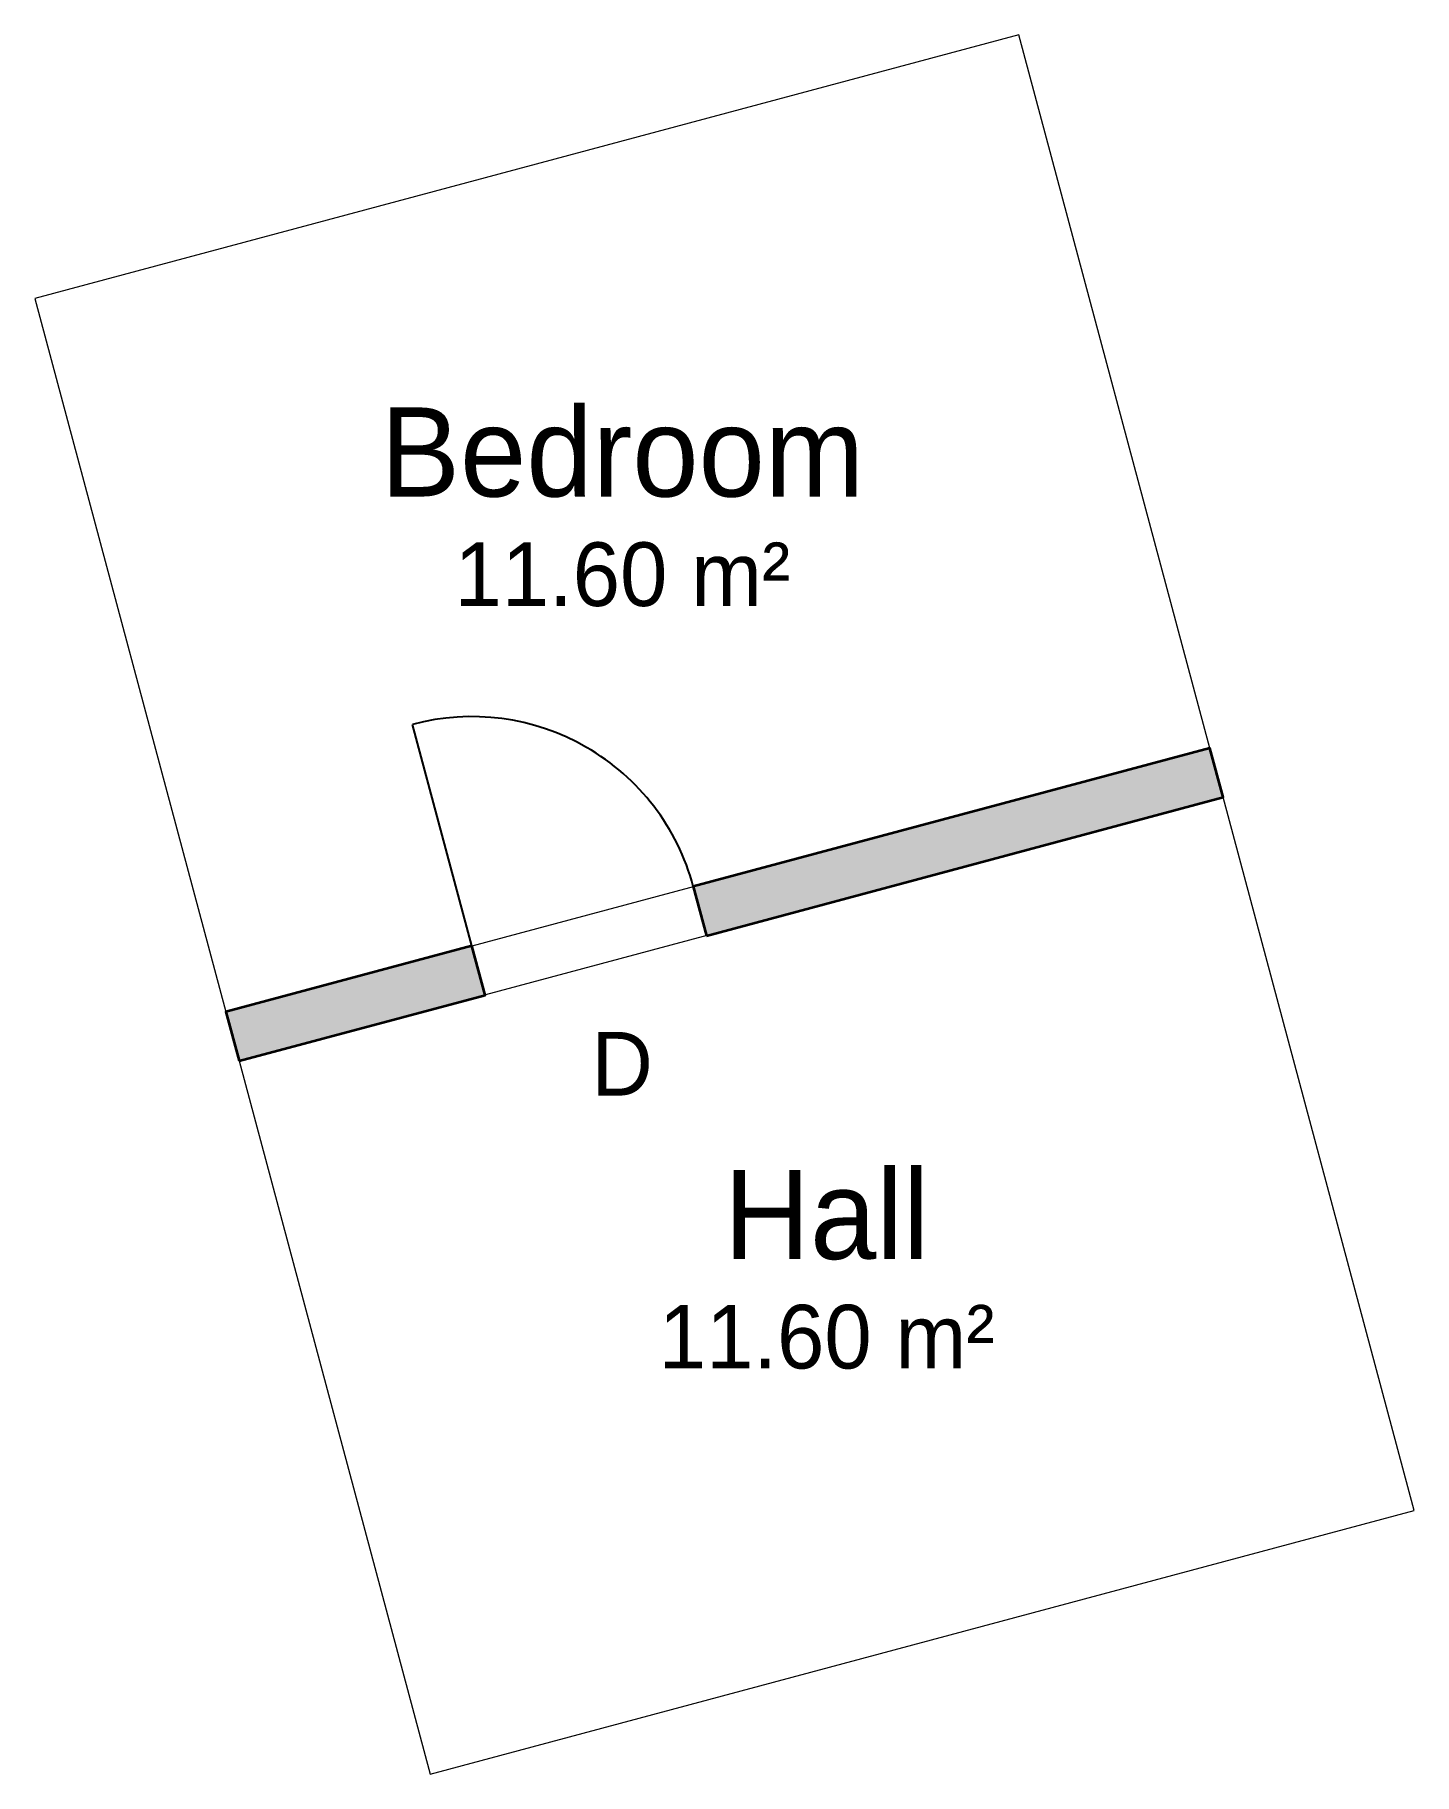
# Model space of a CAD drawing. Header units: millimetres. Extents: x -776 to 4640, y -2898 to 3933.
import ezdxf
from ezdxf.enums import TextEntityAlignment as Align

# ---------------------------------------------------------------- set-up
doc = ezdxf.new("R2010")
doc.units = ezdxf.units.MM
doc.layers.add('A-------E-----------ROOM', color=4, linetype='CONTINUOUS', lineweight=13, plot=False)
for name, color, linetype, lineweight in [('A-------T-----------ROOM', 7, 'CONTINUOUS', 25), ('A-2-----H-', 7, 'CONTINUOUS', 13), ('A-22----E-', 7, 'CONTINUOUS', 35), ('A-3-----E-', 7, 'CONTINUOUS', 25), ('A-3-----T-', 7, 'CONTINUOUS', 25)]:
    doc.layers.add(name, color=color, linetype=linetype, lineweight=lineweight)

msp = doc.modelspace()

# ---------------------------------------------------------------- hatches: boundary and pattern name
at = {"layer": 'A-2-----H-'}
h = msp.add_hatch(color=256, dxfattribs=at)
h.dxf.hatch_style = 1
h.paths.add_polyline_path([(1861.1, 395.2), (3889.6, 938.7), (3837.8, 1131.9), (1809.4, 588.3)])
h = msp.add_hatch(color=256, dxfattribs=at)
h.dxf.hatch_style = 1
h.paths.add_polyline_path([(25.9, -96.6), (991.8, 162.2), (940, 355.4), (-25.9, 96.6)])

# ---------------------------------------------------------------- linework, layer by layer
at = {"layer": 'A-------E-----------ROOM'}
for points in [[(-25.9, 96.6), (3837.8, 1131.9), (3087.2, 3933.1), (-776.5, 2897.8)], [(25.9, -96.6), (776.5, -2897.8), (4640.2, -1862.5), (3889.6, 938.7)]]:
    msp.add_lwpolyline(points, close=True, dxfattribs=at)
at = {"layer": 'A-22----E-'}
for points in [[(1861.1, 395.2), (3889.6, 938.7), (3837.8, 1131.9), (1809.4, 588.3)], [(25.9, -96.6), (991.8, 162.2), (940, 355.4), (-25.9, 96.6)]]:
    msp.add_lwpolyline(points, close=True, dxfattribs=at)
at = {"layer": 'A-3-----E-'}
for p, q in [((940, 355.4), (707.1, 1224.7)), ((1861.1, 395.2), (1809.4, 588.3)), ((991.8, 162.2), (940, 355.4))]:
    msp.add_line(p, q, dxfattribs=at)
msp.add_arc((940, 355.4), 900, 15, 105, dxfattribs=at)

# ---------------------------------------------------------------- texts
at = {"layer": 'A-------T-----------ROOM'}
for s, height, p in [('Bedroom', 350, (1530.7, 2294.8)), ('11.60 m²', 250, (1530.7, 1814.8)), ('Hall', 350, (2333, -699.5)), ('11.60 m²', 250, (2333, -1179.5))]:
    msp.add_text(s, height=height, dxfattribs=at).set_placement(p, align=Align.MIDDLE_CENTER)
at = {"layer": 'A-3-----T-'}
msp.add_text('D', height=250, dxfattribs=at).set_placement((1530, -107.7), align=Align.MIDDLE_CENTER)

doc.saveas('drawing.dxf')
